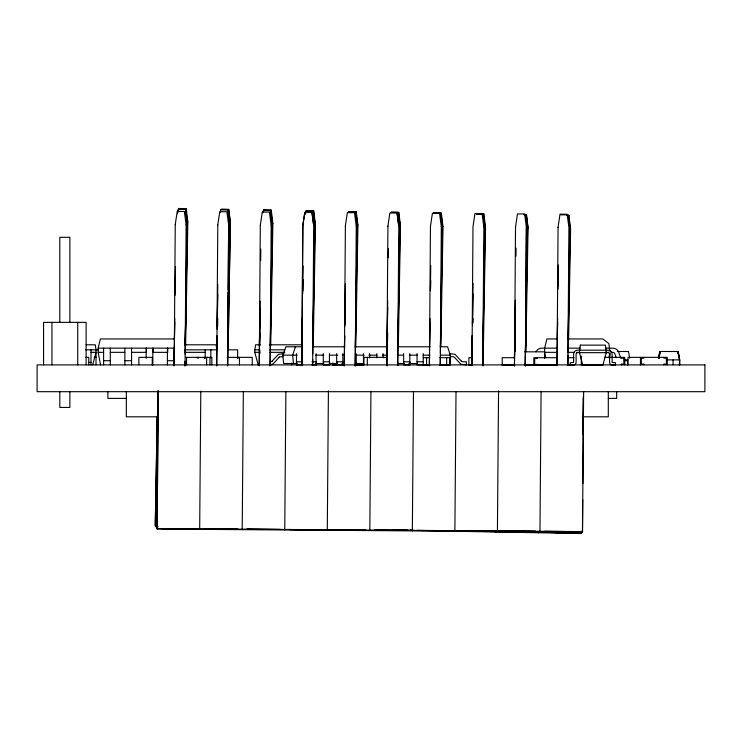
<?xml version="1.0" encoding="UTF-8"?>
<svg xmlns="http://www.w3.org/2000/svg" width="742" height="742" viewBox="0 0 742 742"><rect width="100%" height="100%" fill="white"/><g stroke="black" fill="none" stroke-linecap="round" stroke-linejoin="round"><path stroke-width="1.11" d="M583.629 391.6L582.489 532.125L157.146 529.046L158.139 391.349M157.146 529.046L158.269 390.83M174.212 365.658L175.251 224.594M185.083 365.741L186.121 224.668M200.804 391.136L199.681 529.352M216.747 365.973L217.786 224.9M227.627 364.897L228.146 292.088M228.165 289.779L228.629 225.058L226.885 211.767L219.743 211.711L217.768 224.984M227.636 365.964L228.657 224.974M243.339 391.442L242.217 529.658M259.292 365.12L260.321 225.206M270.162 365.203L271.182 225.29M285.874 391.748L284.752 529.973M301.827 365.435L302.829 225.596L304.814 212.333L302.857 225.512L301.846 365.352M312.688 365.509L313.718 225.596L311.946 212.388L304.795 212.416M328.418 390.904L327.287 530.28M344.362 365.741L345.382 225.828M355.223 365.815L356.253 225.902M370.944 391.21L369.822 530.586M386.916 365.964L387.918 226.134M397.768 364.971L398.788 226.208L397.016 213L389.865 213.028L387.899 226.217M413.48 391.516L412.348 530.892M429.433 365.203L430.453 226.44M440.303 365.277L441.323 226.514M456.015 391.832L454.883 531.198M471.968 365.509L472.988 226.746L474.954 213.566L482.087 213.613L483.83 226.913M482.838 365.583L483.858 226.829M498.559 390.978L497.418 531.513M514.503 365.815L515.523 227.052M525.373 365.899L525.688 321.982M525.707 318.513L526.366 227.219L524.622 213.928L517.462 213.956L515.505 227.135M525.392 365.815L526.393 227.135M541.094 391.284L539.953 531.819M557.047 364.971L558.058 227.367M567.908 365.045L568.919 227.442L567.148 214.234L560.015 214.178L558.04 227.442M582.489 532.125L582.72 499.728M582.841 483.524L583.453 397.897M158.204 526.811L155.903 526.774L157.823 391.405M157.953 390.886L155.903 526.774M174.073 365.834L174.75 318.448M175.093 295.26L175.483 266.452M184.944 365.982L185.027 361.28M185.129 354.351L186.993 222.609M216.627 365.277L217.035 336.386M217.156 329.374L217.768 284.39M227.488 365.435L229.528 223.221M259.153 365.88L260.071 301.169M260.665 260.646L260.813 249.173M270.042 365.954L272.054 223.824M301.697 365.333L302.374 317.956M302.736 293.609L303.107 265.951M312.567 365.491L312.67 359.629M312.753 353.851L314.589 224.427L312.911 211.201L305.76 211.182L305.24 214.475M344.232 365.936L344.659 335.894M344.807 326.563L345.392 283.889M355.121 366.01L357.115 225.03M386.777 365.389L387.695 300.677M388.326 257.836L388.437 248.672M397.647 365.546L399.65 225.642M429.312 365.992L429.98 318.615M430.397 290.799L430.731 265.46M440.192 364.99L440.321 356.819M440.377 353.359L442.176 226.245L440.498 213.019L433.365 212.917M471.856 365.444L472.283 335.403M472.45 324.913L473.016 283.398M482.717 365.602L484.712 226.848L483.033 213.622L475.9 213.529M514.41 365.964L515.319 300.185M515.968 256.185L516.061 248.18M525.271 365.045L527.219 227.534L525.559 214.234L527.237 227.451L525.29 364.962M556.936 365.5L557.604 318.123M558.04 289.148L558.364 264.959M567.797 365.648L567.964 355.168M568.001 352.858L569.773 228.054M583.258 396.933L582.832 427.021L583.036 416.642M157.174 417.152L155.245 525.911L157.295 416.642M155.885 514.392L156.191 497.038M156.627 472.737L156.933 455.384M157.36 431.093L157.61 417.208M155.894 520.819L156.2 503.456M156.627 479.165L156.942 461.812M157.369 437.511L157.675 420.157M174.426 339.604L174.732 322.278M175.27 292.227L175.492 279.521M185.194 345.577L187.383 221.941L185.741 208.715M185.212 345.494L187.401 221.858M185.63 345.624L187.837 221.904M216.85 346.143L217.035 335.736M217.202 326.499L217.777 294.138M217.638 326.545L217.777 318.457M227.655 349.797L229.927 222.609M228.1 349.844L230.345 222.739L228.731 209.43L221.144 209.337L228.731 209.43M228.119 349.76L230.363 222.656L228.712 209.513M259.403 345.735L260.08 307.605M259.422 345.651L260.08 308.681M259.839 345.781L260.062 333.075M270.273 345.93L272.453 223.361L270.802 210.218M270.709 345.976L272.889 223.416M301.948 345.336L302.356 322.223M302.912 291.022L303.116 279.474M312.799 346.681L314.979 224.121L313.347 210.886L314.96 224.195M313.235 346.727L315.424 224.167M344.455 347.247L344.659 335.69M344.863 324.133L345.401 294.092M345.308 324.18L345.41 318.401M355.325 347.432L357.514 224.872M355.78 347.404L357.95 224.919M387.009 346.839L387.704 307.559M387.445 346.894L387.686 333.028M397.545 365.518L397.61 363.126M397.87 347.033L400.04 225.624L398.408 212.398L400.021 225.707M397.981 365.574L398.046 363.181M398.315 347.08L400.476 225.67L398.844 212.444L391.257 212.351L398.844 212.444M429.553 346.44L429.989 322.176M430.583 288.666L430.722 280.578M440.423 346.635L442.566 226.375L440.915 213.232M440.859 346.681L443.002 226.431M471.903 357.598L472.292 335.634M472.515 322.928L473.025 294.036M472.951 322.974L473.034 318.355M482.662 364.637L485.092 227.135M483.061 365.927L485.537 227.182L483.895 213.956L476.308 213.863L483.895 213.956M514.429 358.349L515.328 307.503M514.447 358.265L515.328 308.579M515.013 351.383L515.319 332.973M525.419 351.606L527.627 227.887L525.967 214.744M525.855 351.652L528.063 227.933L526.43 214.707L523.954 214.624M557.307 339.456L557.613 322.121M558.244 286.301L558.346 280.522M568.168 339.65L570.153 228.638M568.604 339.697L570.589 228.684M434.988 530.91L580.967 533.498L581.005 531.179M582.832 434.636L583.156 416.123M449.828 363.524L450.292 355.158L447.593 346.783L440.192 346.783M175.233 224.668L177.217 211.405L184.35 211.461L186.103 224.752M260.303 225.29L262.278 212.026L269.411 212.073L271.164 225.364M345.364 225.902L347.349 212.639L354.481 212.694L356.234 225.985M430.434 226.523L432.419 213.26L439.552 213.306L441.305 226.598M177.477 213.761L178.182 209.29L185.315 209.392L186.975 222.693M220.355 212.166L220.717 209.893L227.85 209.995L229.51 223.296M262.881 212.778L263.243 210.496L270.376 210.598L272.036 223.908M178.089 211.878L178.636 208.502L186.205 208.678L187.819 221.988M263.317 212.286L263.688 210.014L271.257 210.181L272.87 223.49M263.336 212.203L263.688 210.014M258.151 364.897L254.803 352.339L254.803 349.825L255.6 344.798L260.182 344.798M305.843 213.037L306.214 210.765L313.783 210.941L315.396 224.251M609.34 358.265L610.137 353.758M658.488 358.265L659.675 351.504L678.207 351.504L679.598 359.397L679.57 364.897M658.711 358.265L659.907 351.504M658.915 358.265L660.111 351.504M659.035 358.265L660.222 351.504M608.959 357.57L609.748 353.387M100.541 364.897L98.157 352.339L98.157 348.146L100.411 338.936L174.481 338.936M178.636 208.502L186.205 208.678M228.276 209.467L229.909 222.693M271.257 210.181L263.67 210.088M306.214 210.765L313.783 210.941M311.946 212.388L313.699 225.679M348.304 211.711L355.437 211.813L357.097 225.114M355.854 211.73L357.496 224.956M356.318 211.693L348.721 211.6L356.318 211.693L357.932 225.002M390.839 212.314L397.972 212.416L399.632 225.716M397.016 213L398.769 226.291M440.498 213.019L442.158 226.329M441.369 213.195L433.782 213.102L441.369 213.195L442.983 226.505M483.441 213.984L485.073 227.21M410.419 530.437L410.549 529.918M410.855 530.484L410.985 529.964M528.044 228.017L526.43 214.707M452.945 531.189L453.074 530.669M453.381 531.235L453.51 530.716M457.582 530.808L491.065 531.402L460.328 530.892M560.943 214.818L568.094 214.837L569.754 228.137M568.502 215.495L570.134 228.721M568.956 215.458L566.461 215.458L568.956 215.458L570.57 228.768M495.471 531.94L495.6 531.42M495.906 531.986L496.036 531.476M496.148 531.615L496.277 531.105M500.108 531.56L533.591 532.153L502.853 531.652M500.442 532.014L500.785 531.216L515.801 531.43M533.934 532.608L534.277 531.699L581.338 532.311L581.209 532.83L445.571 530.901M537.996 532.691L538.126 532.181M538.442 532.747L538.562 532.227M538.683 532.227L538.813 531.708M580.532 533.452L580.661 532.932L508.242 531.643M580.967 533.498L581.097 532.979M92.685 364.897L96.033 352.339L91.006 352.339M295.427 346.783L292.682 355.158L293.442 363.524M296.902 363.524L283.667 363.524L282.832 355.158L285.92 346.783L302.328 346.783M271.924 361.345L278.565 354.268L284.01 353.619M279.252 357.171L273.492 363.552L270.951 364.86M270.264 361.79L270.997 361.725A3.051 3.051 0 0 0 272.138 361.196M557.168 338.936L546.9 338.936L544.637 348.146L544.619 358.525M567.444 338.936L602.819 338.936L608.82 343.546L609.952 351.291M86.072 344.798L95.236 344.798L96.033 349.825L96.015 364.897M185.175 344.798L216.107 344.798L216.905 349.825M269.346 344.798L302.56 344.798M312.679 346.783L344.891 346.783M355.251 346.783L387.463 346.783M397.814 346.783L430.026 346.783M98.157 348.146L174.435 348.146M557.242 348.146L541.159 348.174A6.418 6.418 0 0 0 536.012 351.829M567.556 348.146L580.161 348.146M605.37 348.146L613.43 348.174A6.418 6.418 0 0 1 618.578 351.829L620.822 358.173M85.432 349.825L98.25 349.825M184.628 349.825L217.554 349.825M227.599 349.825L237.653 349.825L237.653 357.941M254.803 349.825L259.83 349.825L259.83 353.582M269.949 349.825L284.789 349.825M617.279 351.504L628.511 351.504L629.708 358.265M524.789 351.829L544.619 351.829M98.157 352.339L103.602 352.339M110.298 352.339L124.869 352.339M131.566 352.339L146.471 352.339L146.471 348.146M184.628 352.339L205.182 352.339M254.803 352.339L259.83 352.339M269.949 352.339L284.789 352.339M557.242 352.339L544.637 352.339L545.639 357.57M567.556 352.339L574.429 352.339M576.719 352.339L580.161 352.339M605.37 352.339L608.802 352.339M610.889 352.339L612.771 352.339A2.226 2.226 0 0 1 614.868 353.823L616.231 357.718M282.832 355.158L297.292 355.158M315.767 355.158L323.846 355.158M329.615 355.158L337.703 355.158M342.312 355.158L344.622 355.158M356.169 355.158L364.248 355.158M368.867 355.158L376.945 355.158M382.724 355.158L387.333 355.158M397.731 355.158L403.5 355.158M409.269 355.158L417.347 355.158M423.125 355.158L430.045 355.158M440.442 355.158L450.292 355.158M282.98 356.726L280.179 356.791A3.051 3.051 0 0 0 279.038 357.319M450.524 356.726L453.325 356.791A2.996 2.996 0 0 1 454.456 357.319L460.893 364.248L466.347 364.897L466.347 361.79L462.507 361.725A2.996 2.996 0 0 1 461.376 361.196M85.432 357.356L88.78 357.356L88.78 364.897M94.206 357.356L96.441 357.356M185.546 357.356L211.813 357.356L211.813 364.897M227.182 357.356L252.224 357.356L252.224 364.897M387.426 357.356L363.979 357.356L363.858 364.897M604.628 357.356L624.718 357.356L624.718 364.897M423.228 357.69L429.924 357.69M439.969 357.69L450.023 357.69L450.023 365.222L439.969 365.222M472.227 357.69L468.879 357.69L468.879 365.222L472.227 365.222M514.466 357.69L502.186 357.69L502.186 365.222L514.466 365.222M567.407 357.69L574.104 357.69M624.143 359.87L627.89 359.87M666.437 359.87L679.681 359.87L679.681 364.897M679.681 360.501L677.891 351.504M103.602 360.714L110.298 360.714M124.869 360.714L131.566 360.714M167.404 360.714L174.101 360.714M624.421 360.714L627.537 360.714L627.537 364.897M296.475 361.79L302.662 361.79M311.937 361.79L316.064 361.79M323.271 361.79L329.457 361.79M336.664 361.79L342.86 361.79M403.648 361.79L409.844 361.79M417.05 361.79L423.237 361.79M88.78 362.384L91.006 362.384M315.378 363.524L323.456 363.524M329.225 363.524L337.304 363.524M341.923 363.524L344.232 363.524M355.78 363.524L363.858 363.524M397.341 363.524L404.269 363.524M408.879 363.524L416.967 363.524M302.662 364.832L296.475 364.832L296.475 353.619M311.937 364.832L316.064 364.832L316.064 353.656M423.237 364.832L417.05 364.832L417.05 353.619M337.313 365.222L332.843 365.222L332.843 362.903M356.772 365.222L363.663 365.222M429.924 365.222L423.228 365.222L423.218 353.619M524.789 365.222L533.6 365.222M567.407 365.222L573.167 365.222A2.931 2.931 0 0 0 576.098 362.291L576.098 354.342A1.679 1.679 0 0 1 577.777 352.663L607.921 352.663A1.679 1.679 0 0 1 609.59 354.342L609.59 362.291A2.931 2.931 0 0 0 612.521 365.222L615.452 365.222L615.452 362.708L612.141 362.448L612.076 353.795A4.192 4.192 0 0 0 608.468 350.187L577.23 350.187A4.192 4.192 0 0 0 573.622 353.795L573.566 362.402L570.236 362.708L570.236 365.222M126.325 398.389L107.905 398.389L107.905 391.693M608.31 398.389L616.685 398.389L616.685 391.693M158.009 416.809L126.325 416.809L126.325 391.693M582.284 416.809L608.31 416.809L608.31 391.693M157.276 528.527L582.618 531.606M449.494 353.619L454.939 354.268L461.58 361.345M482.486 530.901L515.82 531.383M477.885 530.892L491.742 531.096L458.157 531.022M530.808 531.643L534.277 531.699M397.341 530.159L406.579 530.289M500.683 531.624L534.175 532.107M393.844 530.168L413.387 530.437M523.935 214.707L526.412 214.79M465.716 530.892L497.901 531.467M397.823 530.159L405.911 530.298M440.358 530.91L448.437 531.049M392.462 530.159L413.86 530.493M409.825 353.619L409.844 364.897L403.648 364.832L403.648 353.619M383.03 353.619L383.048 357.867M369.637 353.619L369.646 357.867M356.234 353.619L356.253 364.897M342.841 353.619L342.86 364.897L336.664 364.832L336.664 353.619M329.439 353.619L329.457 364.897L323.271 364.832L323.271 353.619M678.086 351.504L679.486 359.397L679.366 364.897M677.659 351.504L678.058 353.758M673.059 359.87L673.059 364.897M667.253 364.897L667.253 357.356L628.02 357.356L628.02 364.897M663.904 357.356L663.904 358.2L666.418 358.2L666.418 364.062L663.904 364.062L663.904 364.897M643.815 357.356L643.815 358.2L641.301 358.2L641.301 364.062L643.815 364.062L643.815 364.897M641.413 357.356L641.413 358.2M640.457 357.356L640.457 364.897M621.369 357.356L621.369 358.2L623.883 358.2L623.883 364.062L621.369 364.062L621.369 364.897M581.311 356.086L581.311 365.222M557.279 358.525L557.279 357.69L533.832 357.69L533.832 365.222L557.279 365.222L557.279 364.387M537.18 357.69L537.18 358.525L534.667 358.525L534.667 364.387L537.18 364.387L537.18 365.222M446.665 357.69L446.665 365.222M426.576 357.69L426.576 365.222M410.233 362.801L410.233 364.897M376.853 353.619L376.853 357.867M367.336 357.356L367.336 364.897M363.459 353.619L363.459 364.897M356.652 362.801L356.652 364.897M343.249 362.801L343.249 364.897M337.063 362.801L337.063 364.897M329.856 362.801L329.856 364.897M323.67 362.801L323.67 364.897M316.463 362.801L316.463 364.897M296.874 362.801L296.874 364.897M291.643 363.088L291.643 364.897M239.462 357.356L239.462 364.897M238.822 357.356L238.822 358.2M237.329 357.356L237.329 358.2M210.858 349.825L210.858 357.941M210.005 357.356L210.005 364.897M206.656 357.356L206.656 364.897M205.182 349.825L205.182 358.553M204.523 357.356L204.523 358.2M198.411 357.356L198.411 358.2M197.196 357.356L197.196 358.2M186.557 357.356L186.557 364.897M174.101 348.146L174.101 364.897M167.738 348.146L167.738 352.339L153.167 352.339L153.167 348.146M167.404 348.146L167.404 364.897M152.833 348.146L152.833 364.897M152.258 364.897L152.258 357.356L138.865 357.356L138.865 364.897M146.137 348.146L146.137 358.367M131.566 348.146L131.566 364.897M124.869 348.146L124.869 364.897M110.298 348.146L110.298 364.897M103.602 348.146L103.602 364.897M91.006 349.825L91.006 364.897M86.109 364.897L86.109 322.362L43.574 322.362L43.574 364.897M77.734 322.362L77.734 364.897M69.869 322.362L69.869 237.292L59.814 237.292L59.814 322.362M69.869 391.34L69.869 407.432L59.814 407.432L59.814 391.34M51.949 322.362L51.949 364.897M580.253 345.132L579.446 352.663L582.795 365.222L602.894 365.222L606.242 352.663L605.444 345.132L580.253 345.132M161.784 528.61L195.276 528.861L161.784 528.61M204.319 528.925L237.811 529.167L204.319 528.925M246.854 529.231L280.346 529.473L246.854 529.231M289.389 529.538L322.881 529.779L289.389 529.538M331.924 529.844L365.416 530.094L331.924 529.844M374.46 530.159L407.942 530.4L374.46 530.159M416.985 530.465L450.477 530.706L416.985 530.465M459.521 530.771L493.013 531.012L459.521 530.771M502.056 531.077L535.548 531.318L502.056 531.077M542.634 532.311L576.126 532.904L542.634 532.311M543.32 531.828L576.803 532.302L543.32 531.828M544.591 531.393L578.083 531.634L544.591 531.393M704.9 364.897L37.1 364.897L37.1 391.693L704.9 391.693L704.9 364.897"/></g></svg>
